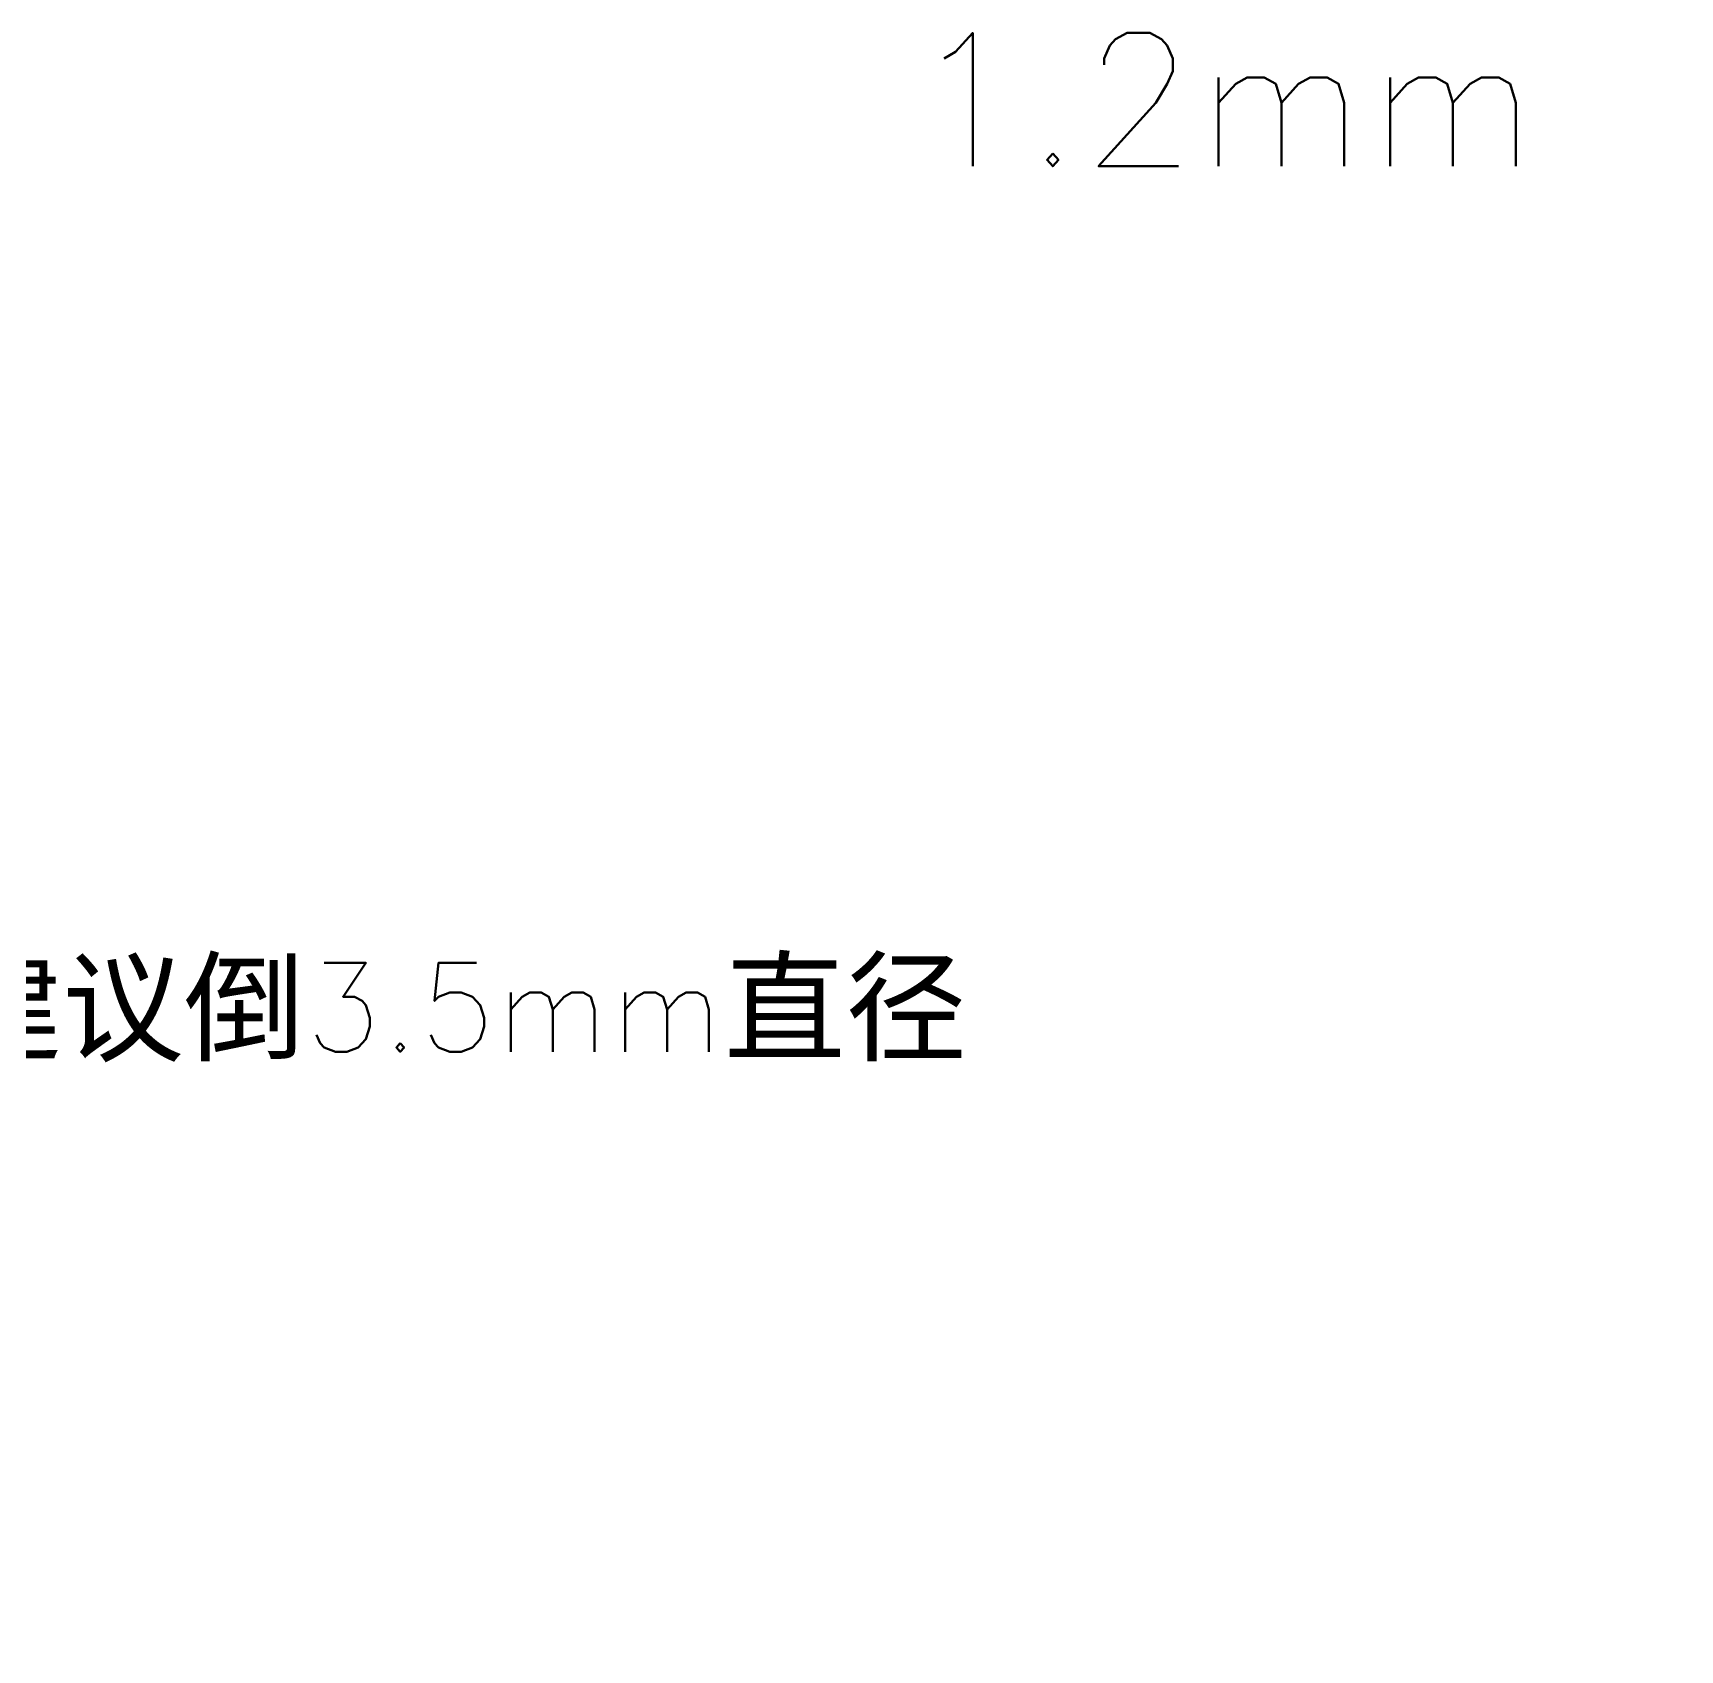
# Model space of a CAD drawing. Header units: millimetres. Extents: x -56 to 314, y 0 to 207.
# Drawn here: x 94 to 131.05, y 170.36 to 206.73 of the extents above; entities that cross this region are included whole.
import ezdxf

# ---------------------------------------------------------------- set-up
doc = ezdxf.new("R2010")
doc.units = ezdxf.units.MM
doc.header["$MEASUREMENT"] = 0
doc.layers.get('Defpoints').update_dxf_attribs({"color": 2, "linetype": 'CONTINUOUS'})
doc.styles.get("Standard").update_dxf_attribs({"font": 'simplex.shx'})
doc.dimstyles.get("Standard").update_dxf_attribs({"dimtxt": 0.18, "dimasz": 0.18, "dimexe": 0.18, "dimexo": 0.0625, "dimgap": 0.09, "dimtad": 0, "dimtih": 1, "dimtoh": 1, "dimdec": 4, "dimzin": 0, "dimdsep": 46, "dimtxsty": 'Standard', "dimcen": 0.09, "dimadec": 0, "dimazin": 0, "dimtfac": 1, "dimtdec": 4, "dimtofl": 0, "dimtmove": 0, "dimatfit": 3, "dimfxl": 0, "dimtolj": 1, "dimtzin": 0, "dimarcsym": 0})

# ---------------------------------------------------------------- blocks, each defined once
blk = doc.blocks.new('*D2')
at = {"layer": 'Defpoints', "color": 0, "linetype": 'Continuous', "lineweight": -2}
for p, q in [((92.039, 184.696), (74.675, 159.969)), ((92.219, 184.696), (92.039, 184.696)), ((73.907, 159.003), (74.087, 159.003)), ((73.997, 158.913), (73.997, 159.093))]:
    blk.add_line(p, q, dxfattribs=at)
at = {"layer": 'Defpoints', "color": 0, "linetype": 'Continuous'}
for p in [(74.571, 159.822), (73.422, 158.185)]:
    blk.add_point(p, dxfattribs=at)
blk.add_solid([(74.65, 159.986), (74.699, 159.952), (74.571, 159.822)], dxfattribs=at)
at = {"layer": 'Defpoints', "color": 0, "linetype": 'Continuous', "insert": (103.472, 184.696), "char_height": 0.18, "attachment_point": 5}
blk.add_mtext('\\A1;{\\H11.11111x;建议倒3.5mm直径}', dxfattribs=at)
blk = doc.blocks.new('*D4')
at = {"layer": 'Defpoints', "color": 0, "linetype": 'Continuous', "lineweight": -2}
for p, q in [((155.088, 184.904), (155.268, 184.904)), ((155.268, 184.904), (173.624, 159.954)), ((174.233, 159.003), (174.413, 159.003)), ((174.323, 158.913), (174.323, 159.093))]:
    blk.add_line(p, q, dxfattribs=at)
at = {"layer": 'Defpoints', "color": 0, "linetype": 'Continuous'}
for p in [(173.73, 159.809), (174.915, 158.198)]:
    blk.add_point(p, dxfattribs=at)
blk.add_solid([(173.648, 159.972), (173.599, 159.936), (173.73, 159.809)], dxfattribs=at)
at = {"layer": 'Defpoints', "color": 0, "linetype": 'Continuous', "insert": (143.835, 184.904), "char_height": 0.18, "attachment_point": 5}
blk.add_mtext('\\A1;{\\H11.11111x;建议倒3.5mm直径}', dxfattribs=at)

msp = doc.modelspace()

# ---------------------------------------------------------------- texts
at = {"layer": 'Defpoints', "linetype": 'Continuous', "insert": (113.72674, 206.72966), "char_height": 3, "width": 50.6182213, "attachment_point": 1}
msp.add_mtext('{\\fsimplex|b0|i0|c1|p0;\\C256;1.2mm}', dxfattribs=at)

# ---------------------------------------------------------------- dimensions: what is measured, and where the dimension line sits
at = {"layer": 'Defpoints', "linetype": 'Continuous'}
for base, picture, middle in [((174.9154, 158.19791), '*D4', (143.83467, 184.90363)), ((73.42184, 158.18504), '*D2', (103.47222, 184.69636))]:
    dim = msp.add_linear_dim(base=base, p1=(0, 0), p2=(0, 0), text='{\\H11.11111x;建议倒3.5mm直径}', dimstyle='Standard', dxfattribs=at)
    dim.commit()
    dim.dimension.update_dxf_attribs({"geometry": picture, "text_midpoint": middle, "dimtype": 160})

doc.saveas('drawing.dxf')
